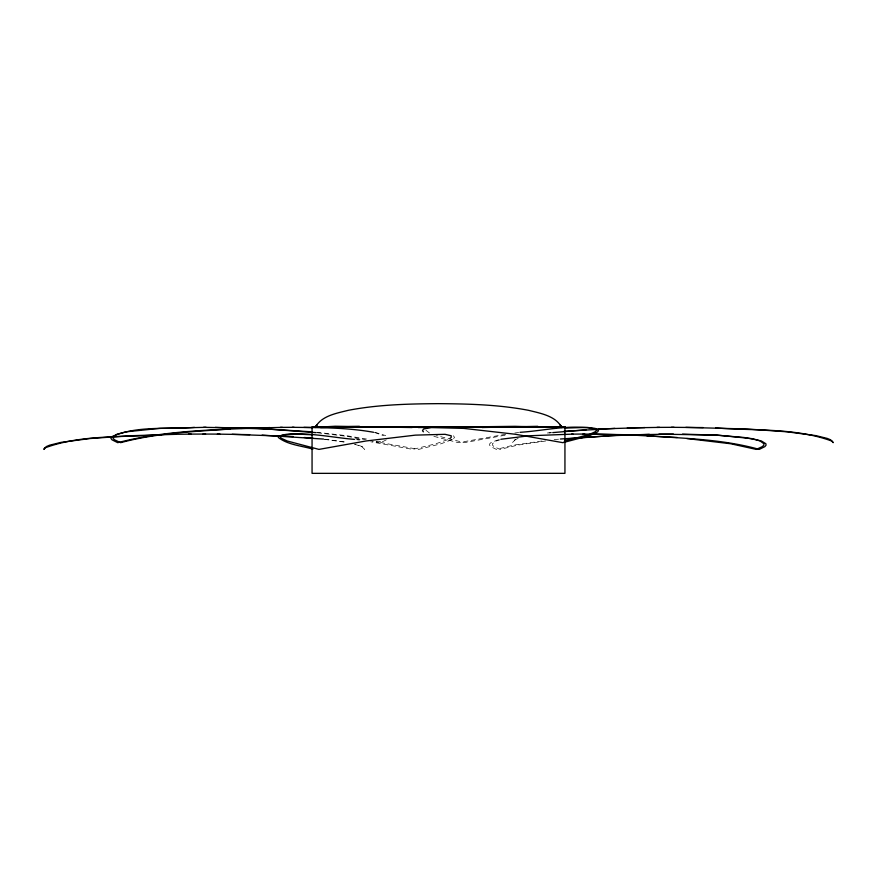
<?xml version="1.0" encoding="UTF-8"?>
<svg xmlns="http://www.w3.org/2000/svg" width="877" height="877" viewBox="0 0 877 877"><rect width="100%" height="100%" fill="white"/><g stroke="black" fill="none" stroke-linecap="round" stroke-linejoin="round"><path stroke-width="0.66" stroke-dasharray="4.38 3.29" d="M453.584 438.544L454.483 437.491L453.508 435.77M386.264 439.87L380.618 442.666L376.211 441.284M451.743 439.728L441.131 443.751L418.647 449.397L376.354 441.778M518.132 438.445L514.744 439.87L512.311 442.666L515.227 439.87L518.866 438.445M447.533 439.728L435.891 443.751L412.738 449.397L370.752 441.778M380.508 441.284L376.957 442.666L372.385 441.284M500.186 439.728L496.174 440.999L492.392 443.751L492.545 445.176L493.948 446.601L500.043 449.397L517.43 445.176L545.669 440.999M498.618 439.728L491.273 442.348L489.75 443.751L489.596 445.176L490.736 446.601L496.382 449.397L513.308 445.176L543.959 440.714M504.999 435.233L464.262 442.666L436.505 435.617M505.744 434.268L458.353 442.666L433.709 436.318M514.81 432.997L518.702 432.482M547.358 432.997L551.019 432.602M549.013 432.997L551.501 432.734M554.176 439.607L559.142 439.136M316.619 432.284L346.141 435.617L367.134 439.158M317.331 432.756L345.922 436.22M324.249 439.333L346.163 442.348M324.753 439.202L346.218 442.161M355.7 438.884L360.885 439.563M356.95 439.728L359.471 440.09M347.27 436.417L365.424 439.629M374.907 432.284L385.727 435.617M374.654 432.525L383.424 435.617M354.242 444.102L361.773 446.601L364.689 449.397L362.256 446.601L355.152 444.102M429.467 432.997L425.356 429.818"/><path stroke-width="1.32" d="M315.336 427.516C321.103 415.841 336.593 413.275 348.268 410.326C377.91 404.615 408.243 403.858 438.357 403.65C468.526 403.858 498.914 404.637 528.634 410.337C540.331 413.286 555.865 415.862 561.675 427.527M315.183 427.439L317.134 424.523L315.227 427.351L335.288 426.233L412.157 427.537M449.813 438.544L451.184 437.491L451.206 435.77L445.034 434.312L415.391 435.135L365.906 440.999L318.943 449.397L287.261 440.999L281.868 438.544L280.497 437.491L280.465 435.77C304.714 431.002 330.081 437.36 354.451 439.388M564.328 441.284L589.739 434.268L595.132 431.813L596.963 429.818L595.231 428.393L586.943 427.384L564.689 428.108M500.931 439.256L529.171 435.77L573.098 434.115M519.995 432.317C545.79 430.695 573.394 423.218 598.651 429.818L597.785 431.813L589.64 435.617L562.848 442.666L515.457 434.268L463.78 428.393L431.232 427.57L423.492 429.028L422.517 430.75L423.416 431.813M552.751 432.602L586.044 429.818M560.381 439.015L619.502 435.135L673.393 434.06M564.602 439.015L609.493 435.77L649.32 434.312M563.801 431.341L614.898 428.393M230.158 429.028C193.543 431.637 156.292 432.975 120.697 442.666L114.613 439.87L113.199 438.445L113.056 437.009L116.838 434.268L126.255 431.813L159.614 428.393L206.084 427.318M320.533 427.559L359.406 426.299M597.873 429.028L644.836 427.57M240.868 428.393L282.361 427.384M161.401 434.652C122.681 437.722 81.408 434.268 44.617 448.015L43.85 449.397L46.284 446.601L49.682 445.176L61.171 442.348L89.903 438.544L129.423 435.77L176.376 434.312M269.984 427.57C219.14 429.686 167.288 429.818 117.737 442.666L112.092 439.87L110.962 438.445L111.105 437.009C136.538 425.29 167.003 429.598 194.453 427.384M627.318 427.91L659.625 427.384M537.787 426.31L482.175 427.527M173.789 434.312L191.175 434.115M280.289 427.384L294.058 427.318M571.618 434.115L584.729 434.06M658.923 434.115L717.386 435.135L751.227 438.544L761.411 440.999L765.895 443.751L766.038 445.176L764.908 446.601L759.263 449.397C722.769 439.136 684.422 438.467 646.842 435.77M657.005 427.384L674.051 427.318M188.544 434.115L205.591 434.06M418.263 427.537L515.117 426.321L556.457 427.559M312.048 427.318L564.952 427.318M671.409 427.318L703.211 427.57M292.271 427.318C319.392 427.636 346.788 427.439 373.569 432.284M203.607 427.318L257.498 428.393L311.653 431.813M582.942 434.06L622.56 434.652M202.949 434.06L219.995 434.115M685.825 427.384L747.577 429.028L787.097 431.813L815.829 435.617L827.318 438.445L830.716 439.87L833.15 442.666L832.383 441.284C795.592 427.537 754.319 430.991 715.599 427.91M217.375 434.115L249.682 434.652M303.902 427.384L312.903 427.537M682.547 434.115L716.268 435.135L744.124 437.491L756.149 439.728L760.162 440.999L763.944 443.751L763.801 445.176L762.387 446.601L756.303 449.397L730.651 443.751L686.79 438.544M215.303 427.384L267.507 429.028L316.093 432.635M594.639 434.115L636.132 435.135M232.164 434.312L293.159 436.56M262.102 435.135L323.536 439.07M633.282 435.135L677.208 437.491M312.475 434.652C301.315 434.904 288.774 431.835 278.349 436.56L278.316 437.491C288.029 444.935 301.403 445.768 312.914 449.123M304.363 437.491L313.056 438.226M561.072 427.154L561.795 427.362L559.975 424.479L561.839 427.45M564.941 426.781L312.059 426.781L312.059 473.35L564.941 473.35L564.941 426.781"/></g></svg>
